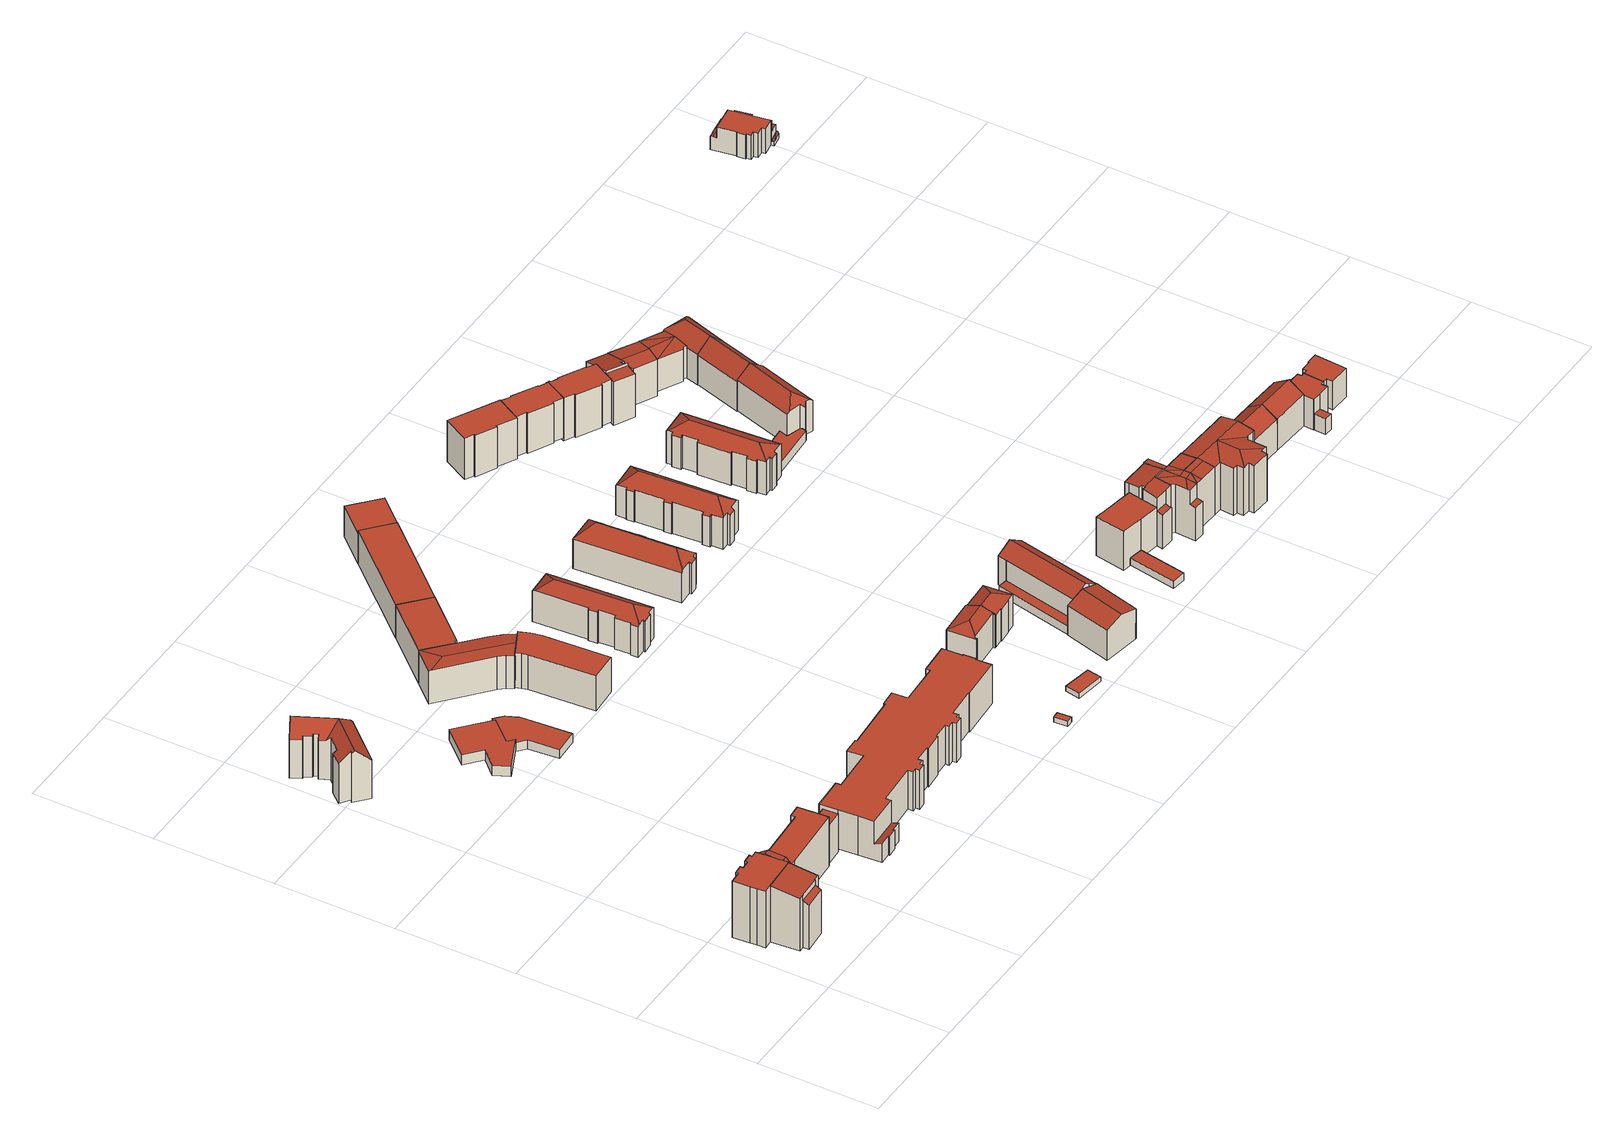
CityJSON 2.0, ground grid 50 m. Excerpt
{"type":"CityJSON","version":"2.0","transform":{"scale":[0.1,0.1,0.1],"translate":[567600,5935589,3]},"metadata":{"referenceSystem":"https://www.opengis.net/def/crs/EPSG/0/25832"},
"CityObjects":{
"building1":{"type":"Building","attributes":{"Gemeindeschluessel":"02000000","Geometrietyp2DReferenz":"3000","function":"31001_1120","roofType":"1000","measuredHeight":26.21,"storeysAboveGround":5},"geometry":[{"type":"MultiSurface","lod":"2","boundaries":[[[0,1,2,3]],[[4,5,6,7,8,9]],[[10,11,12,6,5]],[[13,14,12,11]],[[15,16,17,18]],[[18,17,19,20]],[[20,19,21,22]],[[23,24,25,26]],[[26,25,27,28]],[[28,27,29,30]],[[30,29,31,32]],[[32,31,33,34]],[[34,33,35,36]],[[36,35,37,38]],[[2,39,40,3]],[[41,40,42,43]],[[44,1,0,45]],[[9,46,4]],[[47,8,7,48]],[[49,50,51,44,45,41,43,52,15,18,20,22,23,26,28,30,32,34,36,38,47,48,53]],[[54,55,56,10,4,46,37,35,33,31,29,27,25,24,21,19,17,16]],[[37,46,9,8,47,38]],[[53,48,7,6,12,14]],[[4,10,5]],[[50,49,56,55,57,58]],[[49,53,14,13,56]],[[10,56,13,11]],[[41,45,0,3,40]],[[44,51,59,39,2,1]],[[59,51,50,58]],[[52,43,42,60,54]],[[57,55,54,60]],[[54,16,15,52]],[[21,24,23,22]],[[57,60,42,40,39,59,58]]],"semantics":{"surfaces":[{"type":"RoofSurface"},{"type":"WallSurface"},{"type":"GroundSurface"}],"values":[0,0,0,0,1,1,1,1,1,1,1,1,1,1,1,1,1,1,1,2,0,1,1,1,1,1,1,1,1,1,1,1,1,1,0]}}]},
"building2":{"type":"Building","attributes":{"Gemeindeschluessel":"02000000","Geometrietyp2DReferenz":"3000","function":"31001_1020","roofType":"1000","measuredHeight":22.55,"storeysAboveGround":7},"geometry":[{"type":"MultiSurface","lod":"2","boundaries":[[[61,62,63,64]],[[65,66,67,68]],[[68,67,69,70]],[[70,69,71,72]],[[64,73,74,61]],[[75,76,77,78]],[[78,77,79,80]],[[80,79,81,82]],[[83,63,62,84]],[[75,78,80,82,65,68,70,72,85,83,84]],[[75,84,62,61,74,76]],[[83,85,86,73,64,63]],[[66,65,82,81]],[[86,85,72,71]],[[86,71,69,67,66,81,79,77,76,74,73]]],"semantics":{"surfaces":[{"type":"RoofSurface"},{"type":"WallSurface"},{"type":"GroundSurface"}],"values":[0,1,1,1,1,1,1,1,1,2,1,1,1,1,0]}}]},
"building3":{"type":"Building","attributes":{"Gemeindeschluessel":"02000000","Geometrietyp2DReferenz":"3000","function":"31001_1120","roofType":"3100","measuredHeight":23.27,"storeysAboveGround":5},"geometry":[{"type":"MultiSurface","lod":"2","boundaries":[[[87,88,89,90]],[[90,89,91,92]],[[93,94,95,96]],[[96,95,88,87]],[[97,98,99,100]],[[100,99,101,102]],[[102,101,103,104]],[[104,103,105,106]],[[106,105,107,108]],[[108,107,109,110]],[[111,112,113,114]],[[114,113,115,116]],[[117,118,119,120]],[[121,93,96,87,90,92,122,97,100,102,104,106,108,110,111,114,116,117,120,123]],[[98,97,122,124,125]],[[123,120,119,126,127]],[[118,117,116,115]],[[128,121,123,127]],[[111,110,109,129,112]],[[93,121,128,130,94]],[[124,122,92,91]],[[131,126,119,118,115,113,112,129]],[[130,128,127,126,131]],[[131,129,109,107,105,103,101,99,98,125]],[[130,131,125,124,91,89,88,95,94]]],"semantics":{"surfaces":[{"type":"WallSurface"},{"type":"GroundSurface"},{"type":"RoofSurface"}],"values":[0,0,0,0,0,0,0,0,0,0,0,0,0,1,0,0,0,0,0,0,0,2,2,2,2]}}]},
"building4":{"type":"Building","attributes":{"Gemeindeschluessel":"02000000","Geometrietyp2DReferenz":"3000","function":"51009_1610","roofType":"1000","measuredHeight":4.74},"geometry":[{"type":"MultiSurface","lod":"2","boundaries":[[[132,133,134,135]],[[136,137,138,139]],[[139,138,140,141]],[[142,143,136,139,141,144,132,135]],[[145,146,134,133,147,140,138,137]],[[146,145,143,142]],[[134,146,142,135]],[[145,137,136,143]],[[147,133,132,144]],[[140,147,144,141]]],"semantics":{"surfaces":[{"type":"WallSurface"},{"type":"GroundSurface"},{"type":"RoofSurface"}],"values":[0,0,0,1,2,0,0,0,0,0]}}]},
"building5":{"type":"Building","attributes":{"Gemeindeschluessel":"02000000","Geometrietyp2DReferenz":"3000","function":"31001_2130","roofType":"1000","measuredHeight":3.98,"storeysAboveGround":1},"geometry":[{"type":"MultiSurface","lod":"2","boundaries":[[[148,149,150,151]],[[151,150,152,153]],[[154,155,156,157]],[[158,159,149,148]],[[160,156,155,152,150,149,159,161]],[[162,163,158,148,151,153,154,157]],[[158,163,161,159]],[[162,157,156,160]],[[154,153,152,155]],[[163,162,160,161]]],"semantics":{"surfaces":[{"type":"WallSurface"},{"type":"RoofSurface"},{"type":"GroundSurface"}],"values":[0,0,0,0,1,2,0,0,0,0]}}]},
"building6":{"type":"Building","attributes":{"name":"Hochschule für angewandte Wissenschaften","Gemeindeschluessel":"02000000","Geometrietyp2DReferenz":"3000","function":"31001_3020","roofType":"1000","measuredHeight":17.89,"storeysAboveGround":4},"geometry":[{"type":"MultiSurface","lod":"2","boundaries":[[[164,165,166,167,168,169,170,171]],[[172,173,174,175]],[[175,174,176,177]],[[170,178,179,171]],[[180,181,182,183]],[[184,169,168,185]],[[185,168,167,186]],[[186,167,166,187]],[[187,166,165,188]],[[188,165,164,189]],[[190,191,192,193]],[[194,195,196,197]],[[197,196,198,199]],[[199,198,200,201]],[[202,203,204,205]],[[205,204,206,207]],[[207,206,208,209]],[[209,208,210,211]],[[211,210,212,213]],[[213,212,214,215]],[[215,214,216,217]],[[218,219,220,221]],[[221,220,222,223]],[[224,225,226,227]],[[227,226,228,229]],[[229,228,230,231]],[[231,230,232,233]],[[233,232,234,235]],[[235,234,236,237]],[[238,239,240,241]],[[242,243,244,245]],[[246,247,248,249]],[[182,181,179,178,250,192,191,251,240,239,252,216,214,212,210,208,206,204,203,253,244,243,222,220,219,236,234,232,230,228,226,225,248,247,254,255,256,200,198,196,195,257,258,176,174,173]],[[218,221,223,242,245,259,202,205,207,209,211,213,215,217,260,238,241,261,190,193,262,184,185,186,187,188,189,180,183,172,175,177,263,264,194,197,199,201,265,266,267,246,249,224,227,229,231,233,235,237]],[[264,263,258,257]],[[266,265,256,255]],[[224,249,248,225]],[[246,267,254,247]],[[259,245,244,253]],[[242,223,222,243]],[[218,237,236,219]],[[267,266,255,254]],[[202,259,253,203]],[[265,201,200,256]],[[261,241,240,251]],[[238,260,252,239]],[[260,217,216,252]],[[194,264,257,195]],[[190,261,251,191]],[[263,177,176,258]],[[172,183,182,173]],[[180,189,164,171,179,181]],[[184,262,250,178,170,169]],[[262,193,192,250]]],"semantics":{"surfaces":[{"type":"RoofSurface"},{"type":"WallSurface"},{"type":"GroundSurface"}],"values":[0,1,1,1,1,1,1,1,1,1,1,1,1,1,1,1,1,1,1,1,1,1,1,1,1,1,1,1,1,1,1,1,0,2,1,1,1,1,1,1,1,1,1,1,1,1,1,1,1,1,1,1,1,1]}}]},
"building7":{"type":"Building","attributes":{"Gemeindeschluessel":"02000000","Geometrietyp2DReferenz":"3000","function":"31001_1120","roofType":"3200","measuredHeight":15.55,"storeysAboveGround":5},"geometry":[{"type":"MultiSurface","lod":"2","boundaries":[[[268,269,270,271,272]],[[273,274,275,276,269,268]],[[270,269,276,277,278,279,280,281]],[[282,272,271,283]],[[284,275,274,285]],[[285,274,273,286]],[[287,281,280,288]],[[288,280,279,289]],[[289,279,278,290]],[[290,278,277,291]],[[284,285,286,282,283,287,288,289,290,291]],[[287,283,271,270,281]],[[284,291,277,276,275]],[[282,286,273,268,272]]],"semantics":{"surfaces":[{"type":"RoofSurface"},{"type":"WallSurface"},{"type":"GroundSurface"}],"values":[0,0,0,1,1,1,1,1,1,1,2,1,1,1]}}]},
"building8":{"type":"Building","attributes":{"Gemeindeschluessel":"02000000","Geometrietyp2DReferenz":"3000","function":"31001_1010","roofType":"1000","measuredHeight":16,"storeysAboveGround":5},"geometry":[{"type":"MultiSurface","lod":"2","boundaries":[[[292,293,294,295,296,297,298,299]],[[300,301,302,303,304,305,306,307]],[[300,299,298,301]],[[301,298,297,302]],[[302,297,296,303]],[[303,296,295,304]],[[304,295,294,305]],[[305,294,293,306]],[[306,293,292,307]],[[307,292,299,300]]],"semantics":{"surfaces":[{"type":"RoofSurface"},{"type":"GroundSurface"},{"type":"WallSurface"}],"values":[0,1,2,2,2,2,2,2,2,2]}}]},
"building9":{"type":"Building","attributes":{"Gemeindeschluessel":"02000000","Geometrietyp2DReferenz":"3000","function":"31001_1120","roofType":"1000","measuredHeight":15.21,"storeysAboveGround":5},"geometry":[{"type":"MultiSurface","lod":"2","boundaries":[[[308,309,310,311,312,313]],[[283,314,315,316,317,318]],[[283,313,312,314]],[[314,312,311,315]],[[315,311,310,316]],[[316,310,309,317]],[[317,309,308,318]],[[318,308,313,283]]],"semantics":{"surfaces":[{"type":"RoofSurface"},{"type":"GroundSurface"},{"type":"WallSurface"}],"values":[0,1,2,2,2,2,2,2]}}]},
"building10":{"type":"Building","attributes":{"Gemeindeschluessel":"02000000","Geometrietyp2DReferenz":"3000","function":"31001_2460","roofType":"1000","measuredHeight":2.31,"storeysAboveGround":1},"geometry":[{"type":"MultiSurface","lod":"2","boundaries":[[[319,320,321,322]],[[323,324,325,326]],[[323,322,321,324]],[[324,321,320,325]],[[325,320,319,326]],[[326,319,322,323]]],"semantics":{"surfaces":[{"type":"RoofSurface"},{"type":"GroundSurface"},{"type":"WallSurface"}],"values":[0,1,2,2,2,2]}}]},
"building11":{"type":"Building","attributes":{"Gemeindeschluessel":"02000000","Geometrietyp2DReferenz":"3000","function":"31001_1010","roofType":"3200","measuredHeight":18.01,"storeysAboveGround":4},"geometry":[{"type":"MultiSurface","lod":"2","boundaries":[[[327,328,329,330,331,332,333,334,335,336,337,338,339]],[[340,341,342,343,344,337,336]],[[337,344,345,346,347,338]],[[348,335,334,349]],[[349,334,333,350]],[[350,333,332,351]],[[351,332,331,352]],[[352,331,330,353]],[[353,330,329,354]],[[354,329,328,355]],[[355,328,327,356]],[[357,343,342,358]],[[358,342,341,359]],[[359,341,340,360]],[[361,346,345,362]],[[357,358,359,360,348,349,350,351,352,353,354,355,356,363,361,362]],[[347,346,361,363,364]],[[364,363,356,327,339]],[[357,362,345,344,343]],[[348,360,340,336,335]],[[364,339,338,347]]],"semantics":{"surfaces":[{"type":"RoofSurface"},{"type":"WallSurface"},{"type":"GroundSurface"}],"values":[0,0,0,1,1,1,1,1,1,1,1,1,1,1,1,2,1,1,1,1,0]}}]},
"building12":{"type":"Building","attributes":{"Gemeindeschluessel":"02000000","Geometrietyp2DReferenz":"3000","function":"31001_1120","roofType":"1000","measuredHeight":15.29,"storeysAboveGround":5},"geometry":[{"type":"MultiSurface","lod":"2","boundaries":[[[365,366,367,368]],[[369,370,371,372]],[[369,368,367,370]],[[370,367,366,371]],[[371,366,365,372]],[[372,365,368,369]]],"semantics":{"surfaces":[{"type":"RoofSurface"},{"type":"GroundSurface"},{"type":"WallSurface"}],"values":[0,1,2,2,2,2]}}]},
"building13":{"type":"Building","attributes":{"Gemeindeschluessel":"02000000","Geometrietyp2DReferenz":"3000","function":"31001_2460","roofType":"1000","measuredHeight":2.15,"storeysAboveGround":1},"geometry":[{"type":"MultiSurface","lod":"2","boundaries":[[[373,374,375,376]],[[376,375,377,378]],[[374,373,379,380]],[[380,379,378,377]],[[378,379,373,376]],[[380,377,375,374]]],"semantics":{"surfaces":[{"type":"WallSurface"},{"type":"GroundSurface"},{"type":"RoofSurface"}],"values":[0,0,0,0,1,2]}}]},
"building14":{"type":"Building","attributes":{"Gemeindeschluessel":"02000000","Geometrietyp2DReferenz":"3000","function":"31001_1010","roofType":"3200","measuredHeight":17.14,"storeysAboveGround":4},"geometry":[{"type":"MultiSurface","lod":"2","boundaries":[[[381,382,383,384]],[[385,386,387,388,381,384]],[[389,390,386,385]],[[391,392,393,382,381,388]],[[394,384,383,395]],[[396,390,389,397]],[[398,393,392,399]],[[399,392,391,400]],[[401,396,397,394,395,398,399,400]],[[394,397,389,385,384]],[[396,401,387,386,390]],[[401,400,391,388,387]],[[398,395,383,382,393]]],"semantics":{"surfaces":[{"type":"RoofSurface"},{"type":"WallSurface"},{"type":"GroundSurface"}],"values":[0,0,0,0,1,1,1,1,2,1,1,1,1]}}]},
"building15":{"type":"Building","attributes":{"Gemeindeschluessel":"02000000","Geometrietyp2DReferenz":"3000","function":"31001_1120","roofType":"1000","measuredHeight":13.81,"storeysAboveGround":5},"geometry":[{"type":"MultiSurface","lod":"2","boundaries":[[[402,403,404,405,406]],[[407,408,409,410,411]],[[407,406,405,408]],[[408,405,404,409]],[[409,404,403,410]],[[410,403,402,411]],[[411,402,406,407]]],"semantics":{"surfaces":[{"type":"RoofSurface"},{"type":"GroundSurface"},{"type":"WallSurface"}],"values":[0,1,2,2,2,2,2]}}]},
"building16":{"type":"Building","attributes":{"Gemeindeschluessel":"02000000","Geometrietyp2DReferenz":"3000","function":"31001_1010","roofType":"3200","measuredHeight":18.92,"storeysAboveGround":4},"geometry":[{"type":"MultiSurface","lod":"2","boundaries":[[[412,413,414,415]],[[416,417,418,412,415]],[[419,420,421,422,423,418,417]],[[418,423,424,425,426,427,428,429,430,431,432,433,434,435,436,413,412]],[[437,415,414,438]],[[439,416,415,437]],[[440,422,421,441]],[[441,421,420,442]],[[442,420,419,443]],[[444,436,435,445]],[[445,435,434,446]],[[446,434,433,447]],[[447,433,432,448]],[[448,432,431,449]],[[449,431,430,450]],[[450,430,429,451]],[[451,429,428,452]],[[452,428,427,453]],[[453,427,426,454]],[[454,426,425,455]],[[455,425,424,456]],[[440,441,442,443,439,437,438,444,445,446,447,448,449,450,451,452,453,454,455,456]],[[440,456,424,423,422]],[[439,443,419,417,416]],[[444,438,414,413,436]]],"semantics":{"surfaces":[{"type":"RoofSurface"},{"type":"WallSurface"},{"type":"GroundSurface"}],"values":[0,0,0,0,1,1,1,1,1,1,1,1,1,1,1,1,1,1,1,1,1,2,1,1,1]}}]},
"building17":{"type":"Building","attributes":{"Gemeindeschluessel":"02000000","Geometrietyp2DReferenz":"3000","function":"31001_1010","roofType":"3200","measuredHeight":17.5,"storeysAboveGround":4},"geometry":[{"type":"MultiSurface","lod":"2","boundaries":[[[457,458,459,460]],[[461,462,463,464,465,466,458,457]],[[466,467,459,458]],[[395,460,459,468]],[[469,465,464,470]],[[470,464,463,471]],[[471,463,462,472]],[[472,462,461,398]],[[468,459,467,473]],[[469,470,471,472,398,395,468,473]],[[469,473,467,466,465]],[[395,398,461,457,460]]],"semantics":{"surfaces":[{"type":"RoofSurface"},{"type":"WallSurface"},{"type":"GroundSurface"}],"values":[0,0,0,1,1,1,1,1,1,2,1,1]}}]},
"building18":{"type":"Building","attributes":{"Gemeindeschluessel":"02000000","Geometrietyp2DReferenz":"3000","function":"31001_1120","roofType":"3100","measuredHeight":16.07,"storeysAboveGround":4},"geometry":[{"type":"MultiSurface","lod":"2","boundaries":[[[474,475,476,477]],[[478,479,480,481,482,483,475,474]],[[484,477,476,485]],[[486,483,482,487]],[[487,482,481,488]],[[488,481,480,489]],[[489,480,479,490]],[[490,479,478,491]],[[491,478,474,477,484]],[[485,476,475,483,486]],[[485,486,487,488,489,490,491,484]]],"semantics":{"surfaces":[{"type":"RoofSurface"},{"type":"WallSurface"},{"type":"GroundSurface"}],"values":[0,0,1,1,1,1,1,1,1,1,2]}}]},
"building19":{"type":"Building","attributes":{"Gemeindeschluessel":"02000000","Geometrietyp2DReferenz":"3000","function":"31001_1010","roofType":"3100","measuredHeight":17.11,"storeysAboveGround":4},"geometry":[{"type":"MultiSurface","lod":"2","boundaries":[[[492,493,494,495]],[[496,495,494,497]],[[492,498,499,493]],[[500,501,502,503]],[[503,502,504,505]],[[500,503,505,496,497,506,507,508]],[[496,505,504,509,498,492,495]],[[508,507,510,511,512]],[[501,500,508,512]],[[510,507,506,513]],[[506,497,494,493,499,513]],[[509,504,502,501,512,511]],[[509,511,510,513,499,498]]],"semantics":{"surfaces":[{"type":"RoofSurface"},{"type":"WallSurface"},{"type":"GroundSurface"}],"values":[0,1,1,1,1,2,1,1,1,1,1,0,0]}}]},
"building20":{"type":"Building","attributes":{"Gemeindeschluessel":"02000000","Geometrietyp2DReferenz":"3000","function":"31001_1010","roofType":"3200","measuredHeight":18.61,"storeysAboveGround":4},"geometry":[{"type":"MultiSurface","lod":"2","boundaries":[[[514,515,516,517,518,519,520,521,522,523,524,525,526,527,528,529,530]],[[528,527,531,532]],[[533,534,535,536,537,526,525]],[[526,537,538,531,527]],[[539,530,529,540]],[[541,524,523,542]],[[542,523,522,543]],[[543,522,521,544]],[[544,521,520,545]],[[545,520,519,546]],[[546,519,518,547]],[[547,518,517,548]],[[548,517,516,549]],[[549,516,515,550]],[[550,515,514,551]],[[551,514,530,539]],[[552,532,531,553]],[[554,536,535,555]],[[555,535,534,556]],[[556,534,533,557]],[[553,531,538,558]],[[554,555,556,557,541,542,543,544,545,546,547,548,549,550,551,539,540,552,553,558]],[[554,558,538,537,536]],[[541,557,533,525,524]],[[552,540,529,528,532]]],"semantics":{"surfaces":[{"type":"RoofSurface"},{"type":"WallSurface"},{"type":"GroundSurface"}],"values":[0,0,0,0,1,1,1,1,1,1,1,1,1,1,1,1,1,1,1,1,1,2,1,1,1]}}]},
"building21":{"type":"Building","attributes":{"Gemeindeschluessel":"02000000","Geometrietyp2DReferenz":"3000","function":"31001_2050","roofType":"1000","measuredHeight":3.49,"storeysAboveGround":1},"geometry":[{"type":"MultiSurface","lod":"2","boundaries":[[[559,560,561,562]],[[562,561,563,564]],[[565,566,560,559]],[[564,563,566,565]],[[564,565,559,562]],[[566,563,561,560]]],"semantics":{"surfaces":[{"type":"WallSurface"},{"type":"GroundSurface"},{"type":"RoofSurface"}],"values":[0,0,0,0,1,2]}}]},
"building22":{"type":"Building","attributes":{"Gemeindeschluessel":"02000000","Geometrietyp2DReferenz":"3000","function":"31001_1010","roofType":"1000","measuredHeight":18.95,"storeysAboveGround":6},"geometry":[{"type":"MultiSurface","lod":"2","boundaries":[[[567,568,569,570,571,572,573,574,575,576]],[[577,578,579,580,581,582,583,584,585,586]],[[577,576,575,578]],[[578,575,574,579]],[[579,574,573,580]],[[580,573,572,581]],[[581,572,571,582]],[[582,571,570,583]],[[583,570,569,584]],[[584,569,568,585]],[[585,568,567,586]],[[586,567,576,577]]],"semantics":{"surfaces":[{"type":"RoofSurface"},{"type":"GroundSurface"},{"type":"WallSurface"}],"values":[0,1,2,2,2,2,2,2,2,2,2,2]}}]},
"building23":{"type":"Building","attributes":{"Gemeindeschluessel":"02000000","Geometrietyp2DReferenz":"3000","function":"31001_1120","roofType":"1000","measuredHeight":17.75,"storeysAboveGround":6},"geometry":[{"type":"MultiSurface","lod":"2","boundaries":[[[587,588,589,590,591,592,593]],[[594,564,595,596,597,598,599]],[[595,593,592,596]],[[596,592,591,597]],[[597,591,590,598]],[[598,590,589,599]],[[594,588,587,564]],[[594,599,589,588]],[[595,564,587,593]]],"semantics":{"surfaces":[{"type":"RoofSurface"},{"type":"GroundSurface"},{"type":"WallSurface"}],"values":[0,1,2,2,2,2,2,2,2]}}]},
"building24":{"type":"Building","attributes":{"Gemeindeschluessel":"02000000","Geometrietyp2DReferenz":"3000","function":"31001_1010","roofType":"3200","measuredHeight":18.14,"storeysAboveGround":4},"geometry":[{"type":"MultiSurface","lod":"2","boundaries":[[[600,601,602,603,604,605,606,607,608,609,610,611,612,613,614,615,616]],[[614,613,617,618,619]],[[620,621,622,623,624,612,611]],[[625,616,615,626]],[[627,610,609,628]],[[628,609,608,629]],[[629,608,607,630]],[[630,607,606,631]],[[631,606,605,632]],[[632,605,604,633]],[[633,604,603,634]],[[634,603,602,635]],[[635,602,601,636]],[[636,601,600,637]],[[637,600,616,625]],[[638,619,618,639]],[[640,623,622,641]],[[641,622,621,642]],[[642,621,620,643]],[[644,645,639,618,617]],[[640,641,642,643,627,628,629,630,631,632,633,634,635,636,637,625,626,638,639,645]],[[624,623,640,645,644]],[[627,643,620,611,610]],[[638,626,615,614,619]],[[624,644,617,613,612]]],"semantics":{"surfaces":[{"type":"RoofSurface"},{"type":"WallSurface"},{"type":"GroundSurface"}],"values":[0,0,0,1,1,1,1,1,1,1,1,1,1,1,1,1,1,1,1,1,2,1,1,1,0]}}]},
"building25":{"type":"Building","attributes":{"Gemeindeschluessel":"02000000","Geometrietyp2DReferenz":"3000","function":"31001_1120","roofType":"1000","measuredHeight":18.24,"storeysAboveGround":6},"geometry":[{"type":"MultiSurface","lod":"2","boundaries":[[[646,647,648,649,650,651,652,653,654,655,656,657,573,572]],[[658,659,660,661,662,663,664,665,666,667,668,669,670,671]],[[658,572,573,659]],[[659,573,657,660]],[[660,657,656,661]],[[661,656,655,662]],[[662,655,654,663]],[[663,654,653,664]],[[664,653,652,665]],[[665,652,651,666]],[[666,651,650,667]],[[667,650,649,668]],[[668,649,648,669]],[[669,648,647,670]],[[670,647,646,671]],[[671,646,572,658]]],"semantics":{"surfaces":[{"type":"RoofSurface"},{"type":"GroundSurface"},{"type":"WallSurface"}],"values":[0,1,2,2,2,2,2,2,2,2,2,2,2,2,2,2]}}]},
"building26":{"type":"Building","attributes":{"Gemeindeschluessel":"02000000","Geometrietyp2DReferenz":"3000","function":"31001_1010","roofType":"1000","measuredHeight":23.02,"storeysAboveGround":6},"geometry":[{"type":"MultiSurface","lod":"2","boundaries":[[[672,673,674,675]],[[676,677,678,679]],[[680,681,682,683]],[[684,685,686,687,688,689,690]],[[691,692,687,686]],[[693,691,686]],[[691,694,695,696,692]],[[695,678,677,696]],[[697,698,699,700,701]],[[695,702,703,678]],[[704,705,691,693]],[[705,706,707,694,691]],[[708,709,710,711]],[[710,673,672,711]],[[712,713,714,715]],[[715,714,716,717]],[[718,719,720,721]],[[721,720,722,723]],[[724,725,719,718]],[[679,726,727]],[[728,729,727]],[[700,730,678,701]],[[678,730,726,679]],[[731,680,683,732]],[[681,684,690,682]],[[700,699,733]],[[734,698,697,735]],[[701,678,703,697]],[[694,707,695]],[[695,707,706,736]],[[733,699,698,734,723,722]],[[737,738,732,683,682,690,689]],[[739,704,693,686,685,740]],[[741,742,736,706,705,704,739]],[[731,732,738,743,744,745,746,712,715,717,724,718,721,723,734,735,741,739,740]],[[726,730,700,733,722,720,719,725,747]],[[737,689,688,676,679,727,729,748]],[[687,692,696,677,676,688]],[[741,735,697,703,702,742]],[[731,740,685,684,681,680]],[[737,748,743,738]],[[745,744,749,750,709,708]],[[744,743,748,729,728,749]],[[751,674,673,710,709,750]],[[724,717,716,747,725]],[[746,745,708,711,672,675]],[[712,746,675,674,751,713]],[[736,742,702,695]],[[726,747,716,714,713,751,750,749,728,727]]],"semantics":{"surfaces":[{"type":"RoofSurface"},{"type":"WallSurface"},{"type":"GroundSurface"}],"values":[0,0,0,0,0,0,0,0,0,0,0,0,0,1,1,1,1,1,1,1,1,1,1,1,1,1,1,1,1,1,1,1,1,1,2,0,0,1,1,1,1,1,1,1,1,1,1,0,0]}}]},
"building27":{"type":"Building","attributes":{"Gemeindeschluessel":"02000000","Geometrietyp2DReferenz":"3000","function":"31001_2010","roofType":"1000","measuredHeight":4.2,"storeysAboveGround":1},"geometry":[{"type":"MultiSurface","lod":"2","boundaries":[[[752,753,754,755]],[[756,757,758,759]],[[759,758,760,761]],[[760,758,757,762,763,754,753]],[[752,755,764,765,756,759,761]],[[752,761,760,753]],[[756,765,762,757]],[[765,764,763,762]],[[764,755,754,763]]],"semantics":{"surfaces":[{"type":"WallSurface"},{"type":"RoofSurface"},{"type":"GroundSurface"}],"values":[0,0,0,1,2,0,0,0,0]}}]},
"building28":{"type":"Building","attributes":{"Gemeindeschluessel":"02000000","Geometrietyp2DReferenz":"3000","function":"31001_1010","roofType":"1000","measuredHeight":19.66,"storeysAboveGround":6},"geometry":[{"type":"MultiSurface","lod":"2","boundaries":[[[766,767,768,769,770,771,772,773,774,775,776,777,651,650]],[[778,779,780,781,782,783,784,785,786,787,788,789,790,791]],[[778,650,651,779]],[[779,651,777,780]],[[780,777,776,781]],[[781,776,775,782]],[[782,775,774,783]],[[783,774,773,784]],[[784,773,772,785]],[[785,772,771,786]],[[786,771,770,787]],[[787,770,769,788]],[[788,769,768,789]],[[789,768,767,790]],[[790,767,766,791]],[[791,766,650,778]]],"semantics":{"surfaces":[{"type":"RoofSurface"},{"type":"GroundSurface"},{"type":"WallSurface"}],"values":[0,1,2,2,2,2,2,2,2,2,2,2,2,2,2,2]}}]},
"building29":{"type":"Building","attributes":{"Gemeindeschluessel":"02000000","Geometrietyp2DReferenz":"3000","function":"31001_1010","roofType":"3100","measuredHeight":22.83,"storeysAboveGround":6},"geometry":[{"type":"MultiSurface","lod":"2","boundaries":[[[792,793,794,795,796,797,798]],[[799,800,801,802]],[[803,804,805,806]],[[806,805,800,799]],[[807,795,794,808]],[[808,794,793,809]],[[809,793,792,810]],[[811,812,813,814]],[[815,816,817,818]],[[818,817,819,820]],[[820,819,821,822]],[[823,824,825,826]],[[826,825,827,828]],[[815,818,820,822,829,811,814,807,808,809,810,803,806,799,802,830,831,823,826,828]],[[824,823,831,832]],[[833,834,827,825,824,832,835]],[[812,811,829,836,837]],[[815,828,827,834,816]],[[836,829,822,821]],[[807,814,813,796,795]],[[803,810,792,798,804]],[[830,802,801,838,839]],[[831,830,839,835,832]],[[836,821,819,817,816,834,833,837]],[[797,796,813,812,837,833]],[[797,833,838,801,800,805,804,798]],[[833,835,839,838]]],"semantics":{"surfaces":[{"type":"RoofSurface"},{"type":"WallSurface"},{"type":"GroundSurface"}],"values":[0,1,1,1,1,1,1,1,1,1,1,1,1,2,1,0,1,1,1,1,1,1,1,0,0,0,0]}}]},
"building30":{"type":"Building","attributes":{"Gemeindeschluessel":"02000000","Geometrietyp2DReferenz":"3000","function":"31001_1010","roofType":"3200","measuredHeight":18.55,"storeysAboveGround":4},"geometry":[{"type":"MultiSurface","lod":"2","boundaries":[[[840,841,842,843,844]],[[845,846,847,842,841,848]],[[849,846,845,850]],[[851,849,850,756,765,852,853]],[[847,846,849,851,854]],[[854,851,853,855]],[[756,850,845,848]],[[765,756,848,841,840]],[[853,852,844,843,855]],[[852,765,840,844]],[[854,855,843,842,847]]],"semantics":{"surfaces":[{"type":"RoofSurface"},{"type":"WallSurface"},{"type":"GroundSurface"}],"values":[0,0,1,2,1,1,1,1,1,1,0]}}]},
"building31":{"type":"Building","attributes":{"Gemeindeschluessel":"02000000","Geometrietyp2DReferenz":"3000","function":"31001_1010","roofType":"3100","measuredHeight":21.56,"storeysAboveGround":6},"geometry":[{"type":"MultiSurface","lod":"2","boundaries":[[[856,857,858,859,860,861,862,863,864]],[[865,866,867,868,869,870]],[[868,871,872,862,869]],[[862,861,869]],[[869,861,860,870]],[[873,859,858,874]],[[875,857,856,876]],[[877,867,866,878]],[[878,866,865,879]],[[862,872,863]],[[880,875,881,882]],[[876,856,864,883,884,885]],[[877,878,879,873,874,880,882,884,883,886]],[[877,886,871,868,867]],[[880,874,858,857,875]],[[873,879,865,870,860,859]],[[886,883,864,863,872,871]],[[885,884,882,881]],[[885,881,875,876]]],"semantics":{"surfaces":[{"type":"RoofSurface"},{"type":"WallSurface"},{"type":"GroundSurface"}],"values":[0,0,0,1,1,1,1,1,1,1,1,1,2,1,1,1,1,1,0]}}]},
"building32":{"type":"Building","attributes":{"Gemeindeschluessel":"02000000","Geometrietyp2DReferenz":"3000","function":"31001_1010","roofType":"3100","measuredHeight":18.99,"storeysAboveGround":4},"geometry":[{"type":"MultiSurface","lod":"2","boundaries":[[[887,888,889,890]],[[891,892,888,887]],[[893,890,889,894]],[[895,892,891,896]],[[896,891,887,890,893]],[[894,889,888,892,895]],[[894,895,896,893]]],"semantics":{"surfaces":[{"type":"RoofSurface"},{"type":"WallSurface"},{"type":"GroundSurface"}],"values":[0,0,1,1,1,1,2]}}]},
"building33":{"type":"Building","attributes":{"Gemeindeschluessel":"02000000","Geometrietyp2DReferenz":"3000","function":"31001_1010","roofType":"3100","measuredHeight":19.3,"storeysAboveGround":5},"geometry":[{"type":"MultiSurface","lod":"2","boundaries":[[[897,898,899]],[[900,901,902,897,899]],[[897,903,904,898]],[[897,905,903]],[[906,907,908]],[[909,901,900,910]],[[911,912,913,914]],[[915,916,917,909,910,918,919,911,914,920]],[[921,906,908,913,912,922,923,924,925]],[[911,919,904,903,905,922,912]],[[925,924,917,916]],[[921,925,916,915,892]],[[920,914,913,908,907,926]],[[892,915,920,926]],[[909,917,924,923,902,901]],[[923,922,905,897,902]],[[918,910,900,899]],[[919,918,899,898,904]],[[892,926,907,906,921]]],"semantics":{"surfaces":[{"type":"RoofSurface"},{"type":"WallSurface"},{"type":"GroundSurface"}],"values":[0,0,0,0,0,1,1,2,0,1,1,1,1,1,1,1,1,1,0]}}]},
"building34":{"type":"Building","attributes":{"Gemeindeschluessel":"02000000","Geometrietyp2DReferenz":"3000","function":"31001_1010","roofType":"3100","measuredHeight":18.46,"storeysAboveGround":4},"geometry":[{"type":"MultiSurface","lod":"2","boundaries":[[[927,928,929,930]],[[931,932,933,934]],[[935,931,934,930,929]],[[936,932,931,935]],[[934,933,927,930]],[[933,932,936,928,927]],[[936,935,929,928]]],"semantics":{"surfaces":[{"type":"RoofSurface"},{"type":"GroundSurface"},{"type":"WallSurface"}],"values":[0,1,2,2,2,2,0]}}]},
"building35":{"type":"Building","attributes":{"Gemeindeschluessel":"02000000","Geometrietyp2DReferenz":"3000","function":"31001_1010","roofType":"3100","measuredHeight":18.44,"storeysAboveGround":4},"geometry":[{"type":"MultiSurface","lod":"2","boundaries":[[[937,938,939,940]],[[941,937,940,931]],[[941,931,934,942]],[[938,937,941,942,943]],[[943,942,934,944]],[[934,931,940,939,944]],[[943,944,939,938]]],"semantics":{"surfaces":[{"type":"RoofSurface"},{"type":"WallSurface"},{"type":"GroundSurface"}],"values":[0,1,2,1,1,1,0]}}]},
"building36":{"type":"Building","attributes":{"Gemeindeschluessel":"02000000","Geometrietyp2DReferenz":"3000","function":"31001_1010","roofType":"1000","measuredHeight":13.94,"storeysAboveGround":4},"geometry":[{"type":"MultiSurface","lod":"2","boundaries":[[[945,946,947,948]],[[949,945,948,950]],[[951,952,953,954]],[[954,953,955,956]],[[956,955,957,958]],[[946,959,960,947]],[[961,960,952,951]],[[962,963,964,965]],[[965,964,966,967]],[[967,966,968,969]],[[969,968,970,971]],[[971,970,972,973]],[[974,949,950,961,951,954,956,958,962,965,967,969,971,973]],[[959,974,973,972]],[[963,962,958,957]],[[949,974,959,946,945]],[[961,950,948,947,960]],[[963,957,955,953,952,960,959,972,970,968,966,964]]],"semantics":{"surfaces":[{"type":"RoofSurface"},{"type":"WallSurface"},{"type":"GroundSurface"}],"values":[0,1,1,1,1,1,1,1,1,1,1,1,2,1,1,1,1,0]}}]},
"building37":{"type":"Building","attributes":{"Gemeindeschluessel":"02000000","Geometrietyp2DReferenz":"3000","function":"31001_1010","roofType":"1000","measuredHeight":12.91,"storeysAboveGround":3},"geometry":[{"type":"MultiSurface","lod":"2","boundaries":[[[975,976,977,978,979,980,981,982,983,984]],[[985,986,987,988,989,990,991,992,993,994]],[[985,984,983,986]],[[986,983,982,987]],[[987,982,981,988]],[[988,981,980,989]],[[989,980,979,990]],[[990,979,978,991]],[[991,978,977,992]],[[992,977,976,993]],[[993,976,975,994]],[[994,975,984,985]]],"semantics":{"surfaces":[{"type":"RoofSurface"},{"type":"GroundSurface"},{"type":"WallSurface"}],"values":[0,1,2,2,2,2,2,2,2,2,2,2]}}]},
"building38":{"type":"Building","attributes":{"Gemeindeschluessel":"02000000","Geometrietyp2DReferenz":"3000","function":"31001_3040","roofType":"1000","measuredHeight":11.13,"storeysAboveGround":3},"geometry":[{"type":"MultiSurface","lod":"2","boundaries":[[[995,996,997,998]],[[999,1000,1001,1002,1003,1004,1005,1006,1007,1008,1009,1010,1011,1012]],[[1013,1014,1015,1016,1017,1018,1019,1020,1021,1022,1023,1024,1025]],[[1026,1027,1028,1029]],[[1030,1031,1026,1029]],[[1032,1033,1026,1031]],[[1033,1027,1026]],[[1034,1035,1036,1037]],[[1038,1030,1029,1039]],[[1040,1041,1042,1043]],[[1043,1042,1044,1045]],[[995,1012,1011,996]],[[1046,1008,1007,1047]],[[1047,1007,1006,1048]],[[1048,1006,1005,1049]],[[1049,1005,1004,1050]],[[1050,1004,1003,1051]],[[1051,1003,1002,1052]],[[1052,1002,1001,1053]],[[1053,1001,1000,1054]],[[1054,1000,999,1055]],[[1034,1025,1024,1035]],[[1056,1024,1023,1057]],[[1057,1023,1022,1058]],[[1058,1022,1021,1059]],[[1059,1021,1020,1060]],[[1060,1020,1019,1061]],[[1061,1019,1018,1062]],[[1062,1018,1017,1063]],[[1063,1017,1016,1064]],[[1064,1016,1015,1065]],[[1036,1066,997,1037]],[[1065,1015,1014,1028,1027,1033,1032,1067]],[[1068,1046,1047,1048,1049,1050,1051,1052,1053,1054,1055,1040,1043,1045,1069,1056,1057,1058,1059,1060,1061,1062,1063,1064,1065,1067]],[[1040,1055,999,1012,995,998,1041]],[[1056,1069,1070,1066,1036,1035,1024]],[[1068,1067,1032,1031,1030,1038]],[[1046,1068,1038,1039,1009,1008]],[[1039,1029,1028,1014,1013,1010,1009]],[[1010,1013,1025,1034,1037,997,996,1011]],[[1070,1069,1045,1044]],[[1070,1044,1042,1041,998,997,1066]]],"semantics":{"surfaces":[{"type":"RoofSurface"},{"type":"WallSurface"},{"type":"GroundSurface"}],"values":[0,0,0,0,0,0,0,0,0,1,1,1,1,1,1,1,1,1,1,1,1,1,1,1,1,1,1,1,1,1,1,1,1,2,1,1,1,1,1,1,1,0]}}]}
},
"vertices":[
[152,170,210],[250,178,210],[248,202,224],[150,195,224],[258,421,267],[258,415,271],[283,417,271],[282,433,261],[280,455,247],[256,453,247],[262,371,267],[263,346,265],[288,347,265],[265,323,241],[290,325,241],[80,308,9],[80,308,267],[78,341,267],[78,341,9],[76,369,267],[76,369,9],[71,440,267],[71,440,9],[120,443,9],[120,443,267],[119,455,267],[119,455,9],[157,458,267],[157,458,9],[157,446,267],[157,446,9],[191,448,267],[191,448,9],[191,460,267],[191,460,9],[228,463,267],[228,463,9],[228,451,267],[228,451,9],[248,202,248],[150,195,248],[150,195,9],[127,193,248],[127,193,9],[250,178,9],[152,170,9],[256,453,267],[280,455,9],[282,433,9],[265,323,9],[274,205,9],[248,203,9],[118,311,9],[290,325,9],[118,311,267],[265,321,267],[265,323,267],[265,321,266],[274,205,248],[248,203,248],[118,311,266],
[591,353,186],[677,359,186],[673,421,186],[587,415,186],[282,433,11],[282,433,237],[529,450,237],[529,450,11],[528,469,237],[528,469,11],[582,473,237],[582,473,11],[587,415,237],[591,353,237],[590,353,11],[590,353,237],[591,347,237],[591,347,11],[314,326,237],[314,326,11],[290,325,237],[290,325,11],[673,421,11],[677,359,11],[586,415,11],[586,415,237],
[6,2032,12],[6,2032,192],[48,2080,191],[48,2080,12],[60,2070,205],[60,2070,12],[36,1994,12],[36,1994,234],[45,2002,235],[45,2002,12],[87,2164,12],[87,2164,190],[102,2171,205],[102,2171,12],[93,2189,205],[93,2189,12],[87,2186,199],[87,2186,12],[71,2218,199],[71,2218,12],[62,2213,189],[62,2213,12],[40,2257,189],[40,2257,12],[147,2310,12],[147,2310,196],[164,2276,196],[164,2276,12],[170,2280,189],[170,2280,12],[227,2165,12],[227,2165,189],[219,2161,197],[219,2161,12],[91,1944,12],[106,2124,12],[242,2113,12],[106,2124,204],[99,2139,190],[238,2121,197],[242,2113,189],[91,1944,189],[97,2285,245],[45,1986,245],[173,2129,245],
[626,1749,32],[626,1749,79],[541,1653,79],[541,1653,32],[399,1628,32],[399,1628,79],[462,1694,79],[462,1694,32],[395,1752,79],[395,1752,32],[568,1630,32],[428,1566,32],[497,1863,32],[428,1566,79],[568,1630,79],[497,1863,79],
[647,1755,33],[647,1755,73],[669,1736,73],[669,1736,33],[690,1687,73],[690,1687,33],[705,1476,33],[705,1476,73],[602,1469,73],[602,1469,33],[634,1766,33],[634,1766,73],[592,1595,73],[530,1647,73],[592,1595,33],[530,1647,33],
[690,185,110],[738,188,110],[739,183,111],[779,186,111],[778,191,110],[823,195,110],[820,225,100],[687,216,100],[671,436,25],[671,436,203],[805,445,203],[805,445,25],[806,424,203],[806,424,25],[820,225,203],[687,216,203],[683,282,25],[683,282,203],[677,359,203],[677,359,25],[823,195,25],[778,191,25],[779,186,25],[739,183,25],[738,188,25],[690,185,25],[997,239,25],[997,239,203],[996,260,203],[996,260,25],[1047,508,25],[1047,508,203],[1048,502,203],[1048,502,25],[1278,520,203],[1278,520,25],[1278,527,203],[1278,527,25],[1285,259,25],[1285,259,203],[1284,275,203],[1284,275,25],[1217,271,203],[1217,271,25],[1217,266,203],[1217,266,25],[1141,260,203],[1141,260,25],[1141,265,203],[1141,265,25],[1070,260,203],[1070,260,25],[1072,244,203],[1072,244,25],[1359,286,25],[1359,286,203],[1361,265,203],[1361,265,25],[1346,264,203],[1346,264,25],[1656,424,25],[1656,424,203],[1661,424,203],[1661,424,25],[1665,373,203],[1665,373,25],[1660,372,203],[1660,372,25],[1664,305,203],[1664,305,25],[1485,293,203],[1485,293,25],[1485,296,203],[1485,296,25],[1051,226,25],[1051,226,203],[1017,224,203],[1017,224,25],[1347,248,25],[1347,248,203],[1312,245,203],[1312,245,25],[1521,497,25],[1521,497,203],[1651,506,203],[1651,506,25],[819,247,203],[1016,240,203],[1050,242,203],[1310,261,203],[1522,478,203],[1349,468,203],[1344,532,203],[981,504,203],[985,437,203],[1310,261,25],[1050,242,25],[1016,240,25],[819,247,25],[985,437,25],[981,504,25],[1344,532,25],[1349,468,25],[1522,478,25],
[645,2027,177],[728,2030,183],[723,2119,177],[720,2122,176],[639,2032,176],[832,1863,178],[854,1839,177],[870,1812,176],[932,1842,183],[978,1865,178],[966,1887,177],[952,1908,177],[936,1927,176],[919,1945,176],[639,2032,27],[720,2122,27],[870,1812,27],[854,1839,27],[832,1863,27],[919,1945,27],[936,1927,27],[952,1908,27],[966,1887,27],[978,1865,27],
[879,1790,190],[884,1766,190],[904,1495,190],[1023,1503,190],[1004,1778,190],[995,1823,190],[978,1865,190],[870,1812,190],[870,1812,30],[978,1865,30],[995,1823,30],[1004,1778,30],[1023,1503,30],[904,1495,30],[884,1766,30],[879,1790,30],
[823,2030,179],[831,2039,179],[837,2034,179],[1007,2225,179],[898,2322,179],[720,2122,179],[898,2322,27],[1007,2225,27],[837,2034,27],[831,2039,27],[823,2030,27],
[1687,6,49],[1716,8,49],[1711,64,49],[1683,62,49],[1683,62,26],[1711,64,26],[1716,8,26],[1687,6,26],
[1234,1722,179],[1229,1720,175],[1231,1683,176],[1239,1684,181],[1244,1616,181],[1236,1616,176],[1241,1551,176],[1236,1550,173],[1238,1519,173],[1245,1519,177],[1296,1577,213],[1275,1889,213],[1221,1936,180],[1277,1521,177],[1277,1514,173],[1320,1518,173],[1320,1524,177],[1353,1527,177],[1360,1527,173],[1332,1954,173],[1331,1954,173],[1238,1519,33],[1236,1550,33],[1241,1551,33],[1236,1616,33],[1244,1616,33],[1239,1684,33],[1231,1683,33],[1229,1720,33],[1234,1722,33],[1320,1524,33],[1320,1518,33],[1277,1514,33],[1277,1521,33],[1332,1954,33],[1360,1527,33],[1221,1948,33],[1221,1948,172],
[1007,2225,181],[1300,2553,181],[1191,2650,181],[898,2322,181],[898,2322,28],[1191,2650,28],[1300,2553,28],[1007,2225,28],
[1975,94,27],[1975,94,49],[1965,34,49],[1965,34,27],[1844,51,49],[1844,51,27],[1855,115,27],[1855,115,49],
[1838,504,201],[1933,511,201],[1928,571,181],[1774,560,181],[1782,441,181],[1786,445,182],[1786,450,182],[1791,451,184],[1782,440,181],[1787,441,181],[1933,462,184],[1934,452,181],[1937,453,182],[1774,560,29],[1928,571,29],[1787,441,29],[1782,440,29],[1937,453,29],[1934,452,29],[1933,462,29],[1786,450,29],
[1300,2553,165],[1304,2549,165],[1414,2672,165],[1301,2773,165],[1191,2650,165],[1191,2650,27],[1301,2773,27],[1414,2672,27],[1304,2549,27],[1300,2553,27],
[1619,1917,221],[1673,1979,172],[1672,1983,169],[1552,1975,169],[1583,1543,169],[1592,1544,177],[1641,1600,221],[1643,1547,177],[1644,1538,169],[1678,1540,169],[1677,1551,177],[1697,1552,177],[1699,1552,175],[1696,1601,175],[1700,1601,172],[1698,1632,172],[1695,1632,174],[1687,1757,173],[1693,1757,169],[1691,1787,169],[1686,1787,173],[1678,1906,172],[1682,1907,168],[1680,1936,168],[1676,1935,172],[1552,1975,32],[1672,1983,32],[1583,1543,32],[1677,1551,32],[1678,1540,32],[1644,1538,32],[1643,1547,32],[1676,1935,32],[1680,1936,32],[1682,1907,32],[1678,1906,32],[1686,1787,32],[1691,1787,32],[1693,1757,32],[1687,1757,32],[1695,1632,32],[1698,1632,32],[1700,1601,32],[1696,1601,32],[1699,1552,32],
[1933,510,204],[2009,516,204],[2065,580,173],[1928,571,173],[1937,453,175],[1980,456,175],[1981,453,173],[2034,457,173],[2033,460,174],[2071,462,174],[2074,462,173],[2065,580,29],[2033,460,29],[2034,457,29],[1981,453,29],[1980,456,29],[2074,462,29],
[2158,61,189],[2210,255,189],[2131,269,164],[2079,75,164],[2235,48,165],[2237,47,164],[2275,192,165],[2289,241,164],[2284,242,166],[2248,248,177],[2079,75,28],[2131,269,28],[2248,248,28],[2284,242,28],[2289,241,28],[2275,192,28],[2237,47,28],[2235,48,28],
[2170,262,70],[2239,587,70],[2200,594,70],[2131,269,70],[2131,269,30],[2200,594,30],[2170,262,162],[2239,587,162],[2289,241,30],[2289,241,162],[2284,242,165],[2284,242,30],[2248,248,189],[2248,248,30],[2240,587,30],[2248,626,30],[2365,599,30],[2230,252,201],[2248,626,162],[2306,613,201],[2365,599,162],[2240,587,162],
[1889,1921,172],[1894,1921,176],[1902,1802,177],[1897,1802,172],[1899,1770,172],[1904,1771,176],[1912,1647,177],[1904,1647,170],[1906,1615,170],[1914,1616,176],[1917,1568,177],[1920,1569,179],[1970,1625,220],[1949,1937,220],[1889,1989,176],[1892,1952,176],[1886,1952,172],[2010,2006,170],[1889,1997,170],[1948,1570,179],[1949,1559,170],[1982,1561,170],[1981,1573,179],[2026,1576,179],[2037,1577,170],[1886,1952,33],[1892,1952,33],[1917,1568,33],[1914,1616,33],[1906,1615,33],[1904,1647,33],[1912,1647,33],[1904,1771,33],[1899,1770,33],[1897,1802,33],[1902,1802,33],[1894,1921,33],[1889,1921,33],[1889,1997,33],[2010,2006,33],[1981,1573,33],[1982,1561,33],[1949,1559,33],[1948,1570,33],[2037,1577,33],
[2545,75,31],[2545,75,65],[2581,275,65],[2581,275,31],[2638,265,65],[2638,265,31],[2604,68,31],[2604,68,65],
[1839,2554,208],[1836,2548,208],[1918,2504,208],[1921,2511,208],[1998,2469,208],[2002,2476,208],[2052,2570,208],[2054,2573,208],[1860,2677,208],[1804,2572,208],[1804,2572,19],[1860,2677,19],[2054,2573,19],[2052,2570,19],[2002,2476,19],[1998,2469,19],[1921,2511,19],[1918,2504,19],[1836,2548,19],[1839,2554,19],
[2638,265,208],[2722,250,208],[2744,376,208],[2611,399,208],[2603,401,208],[2566,407,208],[2544,281,208],[2722,250,31],[2544,281,31],[2566,407,31],[2603,401,31],[2611,399,31],[2744,376,31],
[2227,1925,182],[2236,1926,188],[2241,1862,188],[2231,1862,183],[2240,1727,183],[2247,1728,187],[2252,1666,187],[2244,1665,183],[2247,1625,183],[2254,1626,187],[2257,1592,187],[2258,1592,187],[2309,1650,217],[2290,1930,217],[2233,1980,188],[2234,1964,188],[2224,1963,182],[2348,1997,183],[2348,1998,183],[2232,1990,182],[2288,1594,187],[2289,1585,182],[2322,1587,182],[2321,1596,187],[2367,1599,187],[2224,1963,36],[2234,1964,36],[2257,1592,36],[2254,1626,36],[2247,1625,36],[2244,1665,36],[2252,1666,36],[2247,1728,36],[2240,1727,36],[2231,1862,36],[2241,1862,36],[2236,1926,36],[2227,1925,36],[2232,1990,36],[2348,1998,36],[2321,1596,36],[2322,1587,36],[2289,1585,36],[2288,1594,36],[2377,1600,182],[2377,1600,36],
[2041,2456,208],[2038,2450,208],[2135,2398,208],[2139,2405,208],[2179,2384,208],[2230,2479,208],[2224,2483,208],[2221,2479,208],[2191,2495,208],[2192,2499,208],[2093,2552,208],[2090,2549,208],[2002,2476,26],[2052,2570,26],[2090,2549,26],[2093,2552,26],[2192,2499,26],[2191,2495,26],[2221,2479,26],[2224,2483,26],[2230,2479,26],[2179,2384,26],[2139,2405,26],[2135,2398,26],[2038,2450,26],[2041,2456,26],
[2768,218,187],[2772,243,193],[2721,246,193],[2716,221,187],[2865,238,258],[2868,306,254],[2868,307,254],[2813,311,254],[2859,140,185],[2860,165,190],[2816,167,190],[2815,142,185],[2860,165,254],[2861,165,254],[2862,165,254],[2862,166,254],[2864,212,258],[2816,176,254],[2816,167,254],[2894,211,261],[2864,212,254],[2891,163,254],[2894,217,261],[2895,237,261],[2865,238,254],[2898,306,247],[2902,390,247],[2872,391,251],[2871,358,251],[2868,307,251],[2899,306,254],[2898,306,254],[2974,159,254],[2977,207,261],[2978,232,264],[2895,237,264],[2773,218,185],[2775,243,185],[2772,243,185],[2768,218,185],[2722,250,34],[2722,250,252],[2733,314,259],[2733,314,34],[2746,311,259],[2746,311,34],[2736,330,34],[2736,330,256],[2744,376,250],[2744,376,34],[2748,398,246],[2748,398,34],[2749,328,34],[2749,328,257],[2813,311,259],[2810,256,254],[2809,242,252],[2809,242,254],[2868,307,259],[2859,140,34],[2815,142,34],[2872,391,246],[2902,390,34],[2898,306,34],[2978,232,261],[2819,228,254],[2819,228,34],[2974,159,34],[2861,165,34],[2982,302,34],[2982,302,254],[2810,242,34],[2775,244,34],[2773,218,34],[2716,221,34],[2747,314,259],[2810,242,254],[2775,244,252],[2775,243,252],[2721,246,252],
[2376,1609,38],[2376,1609,80],[2370,1693,80],[2370,1693,38],[2596,1651,38],[2596,1651,80],[2600,1642,80],[2600,1642,38],[2593,1625,80],[2593,1625,38],[2536,1669,80],[2547,1706,80],[2547,1706,38],[2536,1669,38],
[2219,2362,208],[2216,2356,208],[2313,2304,208],[2317,2310,208],[2356,2291,208],[2405,2382,208],[2367,2403,208],[2368,2406,208],[2266,2460,208],[2264,2456,208],[2234,2472,208],[2236,2476,208],[2179,2384,12],[2230,2479,12],[2236,2476,12],[2234,2472,12],[2264,2456,12],[2266,2460,12],[2368,2406,12],[2367,2403,12],[2405,2382,12],[2356,2291,12],[2317,2310,12],[2313,2304,12],[2216,2356,12],[2219,2362,12],
[3056,65,254],[3055,42,251],[3137,38,251],[3138,61,254],[3156,60,254],[3096,127,263],[3028,66,254],[3006,98,35],[3006,98,251],[3010,157,251],[3010,157,35],[3024,67,35],[3024,67,253],[3025,96,253],[3025,96,35],[3138,61,35],[3137,38,35],[3055,42,35],[3056,65,35],[3172,138,35],[3172,138,252],[3168,59,252],[3168,59,35],[3229,162,35],[3229,162,254],[3228,144,251],[3228,144,35],[3221,145,251],[3221,145,35],[3188,147,251],[3188,147,35],[3195,289,35],[3195,289,251],[3228,287,251],[3228,287,35],[3236,286,251],[3236,286,35],[3184,147,35],[2974,159,35],[2982,302,35],[2982,302,251],[3101,223,263],[3232,215,263],[2978,231,263],[3184,147,251],[3184,146,251],[3009,157,251],[2974,159,251],
[2536,1669,179],[2548,1665,189],[2607,1696,224],[2672,1903,224],[2614,1922,179],[2604,1633,179],[2621,1642,189],[2638,1637,189],[2596,1651,189],[2621,1642,38],[2604,1633,38],[2652,1632,38],[2614,1922,38],[2728,1884,38],[2652,1632,178],[2728,1884,179],
[2372,2321,224],[2450,2278,224],[2441,2290,222],[2447,2305,216],[2460,2298,216],[2482,2339,198],[2512,2394,175],[2514,2399,173],[2436,2441,173],[2479,2288,178],[2482,2272,175],[2571,2228,176],[2597,2276,186],[2482,2339,186],[2460,2298,178],[2629,2336,174],[2514,2399,174],[2447,2305,9],[2441,2290,9],[2450,2278,213],[2372,2321,213],[2571,2228,9],[2482,2272,9],[2479,2288,9],[2450,2278,9],[2427,2234,208],[2427,2234,9],[2436,2441,9],[2348,2276,9],[2348,2276,208],[2629,2336,9],
[2671,1903,223],[2732,2104,223],[2675,2122,168],[2614,1922,168],[2728,1884,168],[2789,2085,168],[2614,1922,33],[2675,2122,33],[2789,2085,33],[2728,1884,33],
[2707,2235,184],[2600,2282,184],[2571,2228,175],[2668,2177,175],[2678,2184,176],[2690,2177,176],[2630,2336,175],[2629,2336,175],[2722,2285,177],[2769,2226,222],[2835,2261,175],[2734,2294,175],[2678,2184,29],[2668,2177,29],[2725,2283,29],[2725,2283,170],[2728,2295,170],[2728,2295,29],[2789,2085,29],[2675,2122,29],[2691,2177,29],[2571,2228,29],[2629,2336,29],[2842,2258,29],[2732,2104,222],[2722,2285,167],[2690,2177,167],[2691,2177,169],[2675,2122,170],[2842,2258,168],
[3236,286,179],[3232,224,221],[3402,214,221],[3406,277,179],[3399,151,36],[3229,162,36],[3236,286,36],[3406,277,36],[3399,151,178],[3229,162,179],
[3567,140,180],[3571,203,220],[3402,214,220],[3399,151,180],[3567,140,36],[3574,267,36],[3574,267,179],[3406,277,180],
[3613,54,95],[3616,103,95],[3582,105,95],[3579,56,95],[3613,54,23],[3579,56,23],[3580,106,23],[3580,106,163],[3587,239,163],[3587,239,23],[3635,237,163],[3635,237,23],[3634,231,163],[3634,231,23],[3616,103,163],[3582,105,163],[3582,105,23],[3675,229,23],[3675,229,163],[3675,212,163],[3675,212,23],[3690,211,163],[3690,211,23],[3685,126,163],[3685,126,23],[3669,126,163],[3669,126,23],[3668,100,163],[3668,100,23],[3616,103,23],
[3701,125,165],[3699,99,165],[3788,94,165],[3796,228,165],[3751,231,165],[3751,225,165],[3707,227,165],[3707,210,165],[3690,211,165],[3685,126,165],[3685,126,35],[3690,211,35],[3707,210,35],[3707,227,35],[3751,225,35],[3751,231,35],[3796,228,35],[3788,94,35],[3699,99,35],[3701,125,35],
[3855,2740,84],[3959,2755,84],[3957,2768,87],[3853,2753,87],[3868,2663,134],[3864,2663,134],[3870,2628,134],[3874,2628,134],[3877,2610,134],[3896,2613,134],[3899,2594,134],[3930,2599,134],[3933,2583,134],[3982,2591,134],[3983,2591,134],[3987,2591,134],[3959,2755,134],[3855,2740,134],[3987,2591,83],[4028,2598,83],[4025,2613,83],[4028,2614,83],[4024,2636,83],[4033,2641,83],[4030,2659,83],[4020,2668,83],[4016,2696,83],[4033,2699,83],[4023,2764,83],[3960,2755,83],[3959,2755,83],[4019,2590,60],[4028,2594,54],[4028,2598,40],[3987,2591,40],[3989,2579,40],[3992,2579,42],[4030,2586,42],[4029,2590,54],[3959,2755,40],[3960,2755,40],[3958,2769,40],[3957,2768,40],[3985,2578,40],[3983,2591,40],[3851,2764,23],[3851,2764,84],[3872,2767,84],[3872,2767,23],[3871,2769,84],[3871,2769,23],[3982,2591,23],[3933,2583,23],[3930,2599,23],[3899,2594,23],[3896,2613,23],[3877,2610,23],[3874,2628,23],[3870,2628,23],[3864,2663,23],[3868,2663,23],[3960,2755,23],[4023,2764,23],[4033,2699,23],[4016,2696,23],[4020,2668,23],[4030,2659,23],[4033,2641,23],[4024,2636,23],[4028,2614,23],[4025,2613,23],[3958,2769,87],[4030,2586,23],[3985,2578,23],[3956,2781,23],[3956,2781,84]
]}
